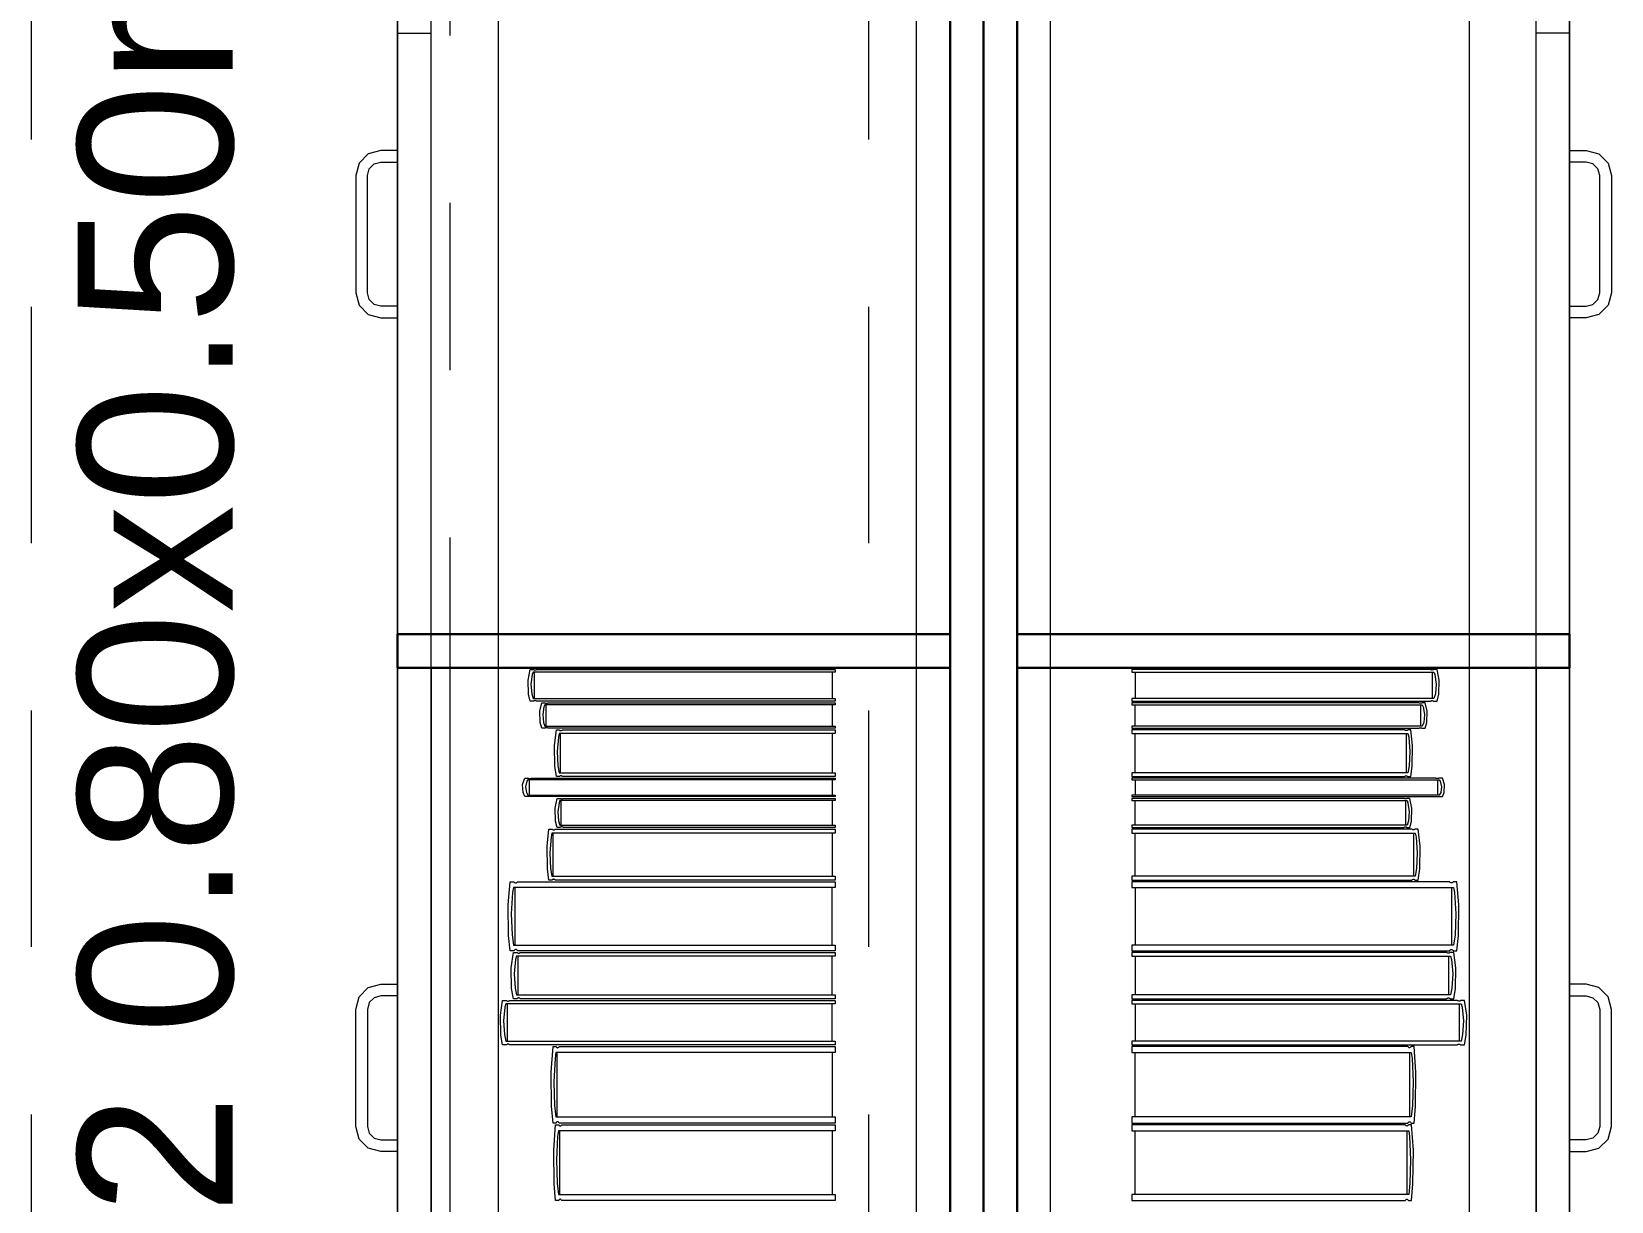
# Model space of a CAD drawing. Header units: inches. Extents: x -38 to 5698, y -33 to 92.
# Drawn here: x 293.57 to 294.514, y 8.754 to 9.452 of the extents above; entities that cross this region are included whole.
import ezdxf

# ---------------------------------------------------------------- set-up
doc = ezdxf.new("R2010")
doc.units = ezdxf.units.IN
doc.header["$MEASUREMENT"] = 0
doc.set_wipeout_variables(frame=1)
for name, pattern in [('Hidden Line', [0.195611, 0.141111, -0.0545]), ('Punto & Raya', [0.65, 0.5, -0.075, 0, -0.075]), ('Wipeout_Contour', [1, 0, -1])]:
    doc.linetypes.add(name, pattern=pattern)
for name, color, linetype in [('02 _ ARQ _ ALB _ Ejes Generales', 7, 'Continuous'), ('08 _ STR _ EXT _ 09 Vigas', 7, 'Continuous'), ('Interior - Mobiliario', 7, 'Continuous'), ('Notas - Etiquetas', 251, 'Continuous')]:
    doc.layers.add(name, color=color, linetype=linetype)
doc.styles.add('Estilo_Generado_4', font='swisse.ttf')

msp = doc.modelspace()

# ---------------------------------------------------------------- linework, layer by layer
at = {"layer": '08 _ STR _ EXT _ 09 Vigas', "color": 251, "linetype": 'Hidden Line', "lineweight": 13}
msp.add_line((293.57002, 7.7), (293.57002, 16.9), dxfattribs=at)
at = {"layer": 'Interior - Mobiliario', "color": 175, "linetype": 'Continuous', "lineweight": 13}
for p, q in [((293.8086, 8.35227), (293.8086, 9.81227)), ((294.1186, 9.81227), (294.1186, 8.35227)), ((294.1586, 9.81227), (294.1586, 8.35227)), ((294.4686, 8.35227), (294.4686, 9.81227)), ((293.7886, 9.45127), (293.8086, 9.45127)), ((294.4886, 9.45127), (294.4686, 9.45127)), ((293.7711, 9.37926), (293.76561, 9.37377)), ((293.7786, 9.38127), (293.7711, 9.37926)), ((293.7886, 9.38127), (293.7786, 9.38127)), ((293.7886, 9.37427), (293.7886, 9.38127)), ((294.4886, 9.38127), (294.4986, 9.38127)), ((294.4886, 9.37427), (294.4886, 9.38127)), ((294.4986, 9.38127), (294.5061, 9.37926)), ((294.5061, 9.37926), (294.51159, 9.37377)), ((293.76561, 9.37377), (293.7636, 9.36627)), ((293.7706, 9.36627), (293.77167, 9.37027)), ((293.77167, 9.37027), (293.7746, 9.3732)), ((293.7746, 9.3732), (293.7786, 9.37427)), ((293.7786, 9.37427), (293.7886, 9.37427)), ((294.4986, 9.37427), (294.4886, 9.37427)), ((294.5026, 9.3732), (294.4986, 9.37427)), ((294.50553, 9.37027), (294.5026, 9.3732)), ((294.5066, 9.36627), (294.50553, 9.37027)), ((294.51159, 9.37377), (294.5136, 9.36627)), ((293.7636, 9.36627), (293.7636, 9.29627)), ((293.7706, 9.29627), (293.7706, 9.36627)), ((294.5066, 9.29627), (294.5066, 9.36627)), ((294.5136, 9.36627), (294.5136, 9.29627)), ((293.7636, 9.29627), (293.76561, 9.28877)), ((293.77167, 9.29227), (293.7706, 9.29627)), ((294.50553, 9.29227), (294.5066, 9.29627)), ((294.5136, 9.29627), (294.51159, 9.28877)), ((293.76561, 9.28877), (293.7711, 9.28328)), ((293.7746, 9.28934), (293.77167, 9.29227)), ((293.7786, 9.28827), (293.7746, 9.28934)), ((293.7886, 9.28827), (293.7786, 9.28827)), ((293.7886, 9.28127), (293.7886, 9.28827)), ((294.4886, 9.28827), (294.4986, 9.28827)), ((294.4886, 9.28127), (294.4886, 9.28827)), ((294.4986, 9.28827), (294.5026, 9.28934)), ((294.5026, 9.28934), (294.50553, 9.29227)), ((294.51159, 9.28877), (294.5061, 9.28328)), ((293.7711, 9.28328), (293.7786, 9.28127)), ((293.7786, 9.28127), (293.7886, 9.28127)), ((294.4986, 9.28127), (294.4886, 9.28127)), ((294.5061, 9.28328), (294.4986, 9.28127)), ((293.86676, 9.05648), (293.86654, 9.06495)), ((293.86828, 9.06251), (293.86874, 9.05668)), ((294.40892, 9.06251), (294.40845, 9.05668)), ((294.41043, 9.05648), (294.41066, 9.06495)), ((293.86776, 9.05232), (293.86676, 9.05648)), ((293.86974, 9.05232), (293.86776, 9.05232)), ((293.86874, 9.05668), (293.86958, 9.05384)), ((293.86958, 9.05384), (294.04994, 9.05384)), ((293.86984, 9.0524), (293.86974, 9.05232)), ((293.87007, 9.05251), (293.86984, 9.0524)), ((293.87032, 9.05259), (293.87007, 9.05251)), ((293.87059, 9.05264), (293.87032, 9.05259)), ((293.87085, 9.05264), (293.87059, 9.05264)), ((293.87112, 9.05261), (293.87085, 9.05264)), ((293.87137, 9.05253), (293.87112, 9.05261)), ((293.87161, 9.05243), (293.87137, 9.05253)), ((293.87176, 9.05232), (293.87161, 9.05243)), ((294.04994, 9.05232), (293.87176, 9.05232)), ((293.8736, 9.04628), (293.87478, 9.05132)), ((293.87478, 9.05132), (293.87668, 9.05132)), ((293.87601, 9.04897), (293.87528, 9.04433)), ((293.87653, 9.05011), (293.87601, 9.04897)), ((294.04994, 9.05011), (293.87653, 9.05011)), ((293.87668, 9.05132), (293.87683, 9.05124)), ((293.87683, 9.05124), (293.87705, 9.05116)), ((293.87705, 9.05116), (293.8773, 9.0511)), ((293.8773, 9.0511), (293.87755, 9.05107)), ((293.8774, 9.03741), (293.8774, 9.05011)), ((293.87755, 9.05107), (293.87781, 9.05107)), ((293.87781, 9.05107), (293.87806, 9.05111)), ((293.87806, 9.05111), (293.8783, 9.05117)), ((293.8783, 9.05117), (293.87852, 9.05127)), ((293.87852, 9.05127), (293.87862, 9.05132)), ((293.87862, 9.05132), (294.04994, 9.05132)), ((294.04819, 9.05011), (294.04819, 9.03741)), ((294.04994, 9.05384), (294.04994, 9.05232)), ((294.04994, 9.05132), (294.04994, 9.05011)), ((294.40762, 9.05384), (294.22726, 9.05384)), ((294.22726, 9.05384), (294.22726, 9.05232)), ((294.22726, 9.05232), (294.40544, 9.05232)), ((294.39858, 9.05132), (294.22726, 9.05132)), ((294.22726, 9.05132), (294.22726, 9.05011)), ((294.22726, 9.05011), (294.40067, 9.05011)), ((294.22901, 9.05011), (294.22901, 9.03741)), ((294.39867, 9.05127), (294.39858, 9.05132)), ((294.39889, 9.05117), (294.39867, 9.05127)), ((294.39913, 9.05111), (294.39889, 9.05117)), ((294.39939, 9.05107), (294.39913, 9.05111)), ((294.39965, 9.05107), (294.39939, 9.05107)), ((294.3999, 9.0511), (294.39965, 9.05107)), ((294.39979, 9.03741), (294.39979, 9.05011)), ((294.40015, 9.05116), (294.3999, 9.0511)), ((294.40037, 9.05124), (294.40015, 9.05116)), ((294.40052, 9.05132), (294.40037, 9.05124)), ((294.40242, 9.05132), (294.40052, 9.05132)), ((294.40067, 9.05011), (294.40119, 9.04897)), ((294.40119, 9.04897), (294.40192, 9.04433)), ((294.4036, 9.04628), (294.40242, 9.05132)), ((294.40544, 9.05232), (294.40559, 9.05243)), ((294.40559, 9.05243), (294.40582, 9.05253)), ((294.40582, 9.05253), (294.40608, 9.05261)), ((294.40608, 9.05261), (294.40634, 9.05264)), ((294.40634, 9.05264), (294.40661, 9.05264)), ((294.40661, 9.05264), (294.40688, 9.05259)), ((294.40688, 9.05259), (294.40713, 9.05251)), ((294.40713, 9.05251), (294.40736, 9.0524)), ((294.40736, 9.0524), (294.40746, 9.05232)), ((294.40746, 9.05232), (294.40944, 9.05232)), ((294.40845, 9.05668), (294.40762, 9.05384)), ((294.40944, 9.05232), (294.41043, 9.05648)), ((293.87382, 9.03951), (293.8736, 9.04628)), ((293.87478, 9.0362), (293.87382, 9.03951)), ((293.87528, 9.04433), (293.87572, 9.03967)), ((293.87572, 9.03967), (293.87653, 9.03741)), ((294.40147, 9.03967), (294.40067, 9.03741)), ((294.40192, 9.04433), (294.40147, 9.03967)), ((294.40242, 9.0362), (294.40338, 9.03951)), ((294.40338, 9.03951), (294.4036, 9.04628)), ((293.87668, 9.0362), (293.87478, 9.0362)), ((293.87653, 9.03741), (294.04994, 9.03741)), ((293.87678, 9.03626), (293.87668, 9.0362)), ((293.877, 9.03635), (293.87678, 9.03626)), ((293.87724, 9.03641), (293.877, 9.03635)), ((293.87749, 9.03645), (293.87724, 9.03641)), ((293.87775, 9.03645), (293.87749, 9.03645)), ((293.87801, 9.03642), (293.87775, 9.03645)), ((293.87825, 9.03636), (293.87801, 9.03642)), ((293.87848, 9.03628), (293.87825, 9.03636)), ((293.87862, 9.0362), (293.87848, 9.03628)), ((294.04994, 9.0362), (293.87862, 9.0362)), ((293.88234, 9.0259), (293.88346, 9.0352)), ((293.88346, 9.0352), (293.88527, 9.0352)), ((293.88463, 9.03085), (293.88394, 9.0223)), ((293.88513, 9.03297), (293.88463, 9.03085)), ((294.04994, 9.03297), (293.88513, 9.03297)), ((293.88527, 9.0352), (293.88541, 9.03505)), ((293.88541, 9.03505), (293.88562, 9.03489)), ((293.88562, 9.03489), (293.88586, 9.03478)), ((293.88586, 9.03478), (293.8861, 9.03473)), ((293.88596, 9.00955), (293.88596, 9.03297)), ((293.8861, 9.03473), (293.88634, 9.03474)), ((293.88634, 9.03474), (293.88658, 9.0348)), ((293.88658, 9.0348), (293.88681, 9.03492)), ((293.88681, 9.03492), (293.88702, 9.03509)), ((293.88702, 9.03509), (293.88711, 9.0352)), ((293.88711, 9.0352), (294.04994, 9.0352)), ((294.04828, 9.03297), (294.04828, 9.00955)), ((294.04994, 9.03741), (294.04994, 9.0362)), ((294.04994, 9.0352), (294.04994, 9.03297)), ((294.40067, 9.03741), (294.22726, 9.03741)), ((294.22726, 9.03741), (294.22726, 9.0362)), ((294.22726, 9.0362), (294.39858, 9.0362)), ((294.39008, 9.0352), (294.22726, 9.0352)), ((294.22726, 9.0352), (294.22726, 9.03297)), ((294.22726, 9.03297), (294.39207, 9.03297)), ((294.22892, 9.03297), (294.22892, 9.00955)), ((294.39018, 9.03509), (294.39008, 9.0352)), ((294.39039, 9.03492), (294.39018, 9.03509)), ((294.39061, 9.0348), (294.39039, 9.03492)), ((294.39085, 9.03474), (294.39061, 9.0348)), ((294.3911, 9.03473), (294.39085, 9.03474)), ((294.39134, 9.03478), (294.3911, 9.03473)), ((294.39124, 9.00955), (294.39124, 9.03297)), ((294.39157, 9.03489), (294.39134, 9.03478)), ((294.39179, 9.03505), (294.39157, 9.03489)), ((294.39193, 9.0352), (294.39179, 9.03505)), ((294.39374, 9.0352), (294.39193, 9.0352)), ((294.39207, 9.03297), (294.39257, 9.03085)), ((294.39257, 9.03085), (294.39326, 9.0223)), ((294.39485, 9.0259), (294.39374, 9.0352)), ((294.39858, 9.0362), (294.39872, 9.03628)), ((294.39872, 9.03628), (294.39895, 9.03636)), ((294.39895, 9.03636), (294.39919, 9.03642)), ((294.39919, 9.03642), (294.39944, 9.03645)), ((294.39944, 9.03645), (294.3997, 9.03645)), ((294.3997, 9.03645), (294.39996, 9.03641)), ((294.39996, 9.03641), (294.4002, 9.03635)), ((294.4002, 9.03635), (294.40042, 9.03626)), ((294.40042, 9.03626), (294.40052, 9.0362)), ((294.40052, 9.0362), (294.40242, 9.0362)), ((293.88255, 9.01343), (293.88234, 9.0259)), ((293.88394, 9.0223), (293.88436, 9.01372)), ((294.39326, 9.0223), (294.39284, 9.01372)), ((294.39465, 9.01343), (294.39485, 9.0259)), ((293.88346, 9.00732), (293.88255, 9.01343)), ((293.88436, 9.01372), (293.88513, 9.00955)), ((294.39284, 9.01372), (294.39207, 9.00955)), ((294.39374, 9.00732), (294.39465, 9.01343)), ((293.8633, 9.00264), (293.86454, 9.00632)), ((293.86353, 8.99772), (293.8633, 9.00264)), ((293.86454, 9.00632), (293.86656, 9.00632)), ((293.86584, 9.0046), (293.86507, 9.00122)), ((293.86639, 9.00544), (293.86584, 9.0046)), ((294.04994, 9.00544), (293.86639, 9.00544)), ((293.86656, 9.00632), (293.86671, 9.00626)), ((293.86671, 9.00626), (293.86695, 9.00619)), ((293.86695, 9.00619), (293.86721, 9.00615)), ((293.86721, 9.00615), (293.86748, 9.00613)), ((293.86732, 8.99618), (293.86732, 9.00544)), ((293.86748, 9.00613), (293.86775, 9.00614)), ((293.86775, 9.00614), (293.86802, 9.00616)), ((293.86802, 9.00616), (293.86827, 9.00621)), ((293.86827, 9.00621), (293.86851, 9.00627)), ((293.86851, 9.00627), (293.86861, 9.00632)), ((293.86861, 9.00632), (294.04994, 9.00632)), ((293.88527, 9.00732), (293.88346, 9.00732)), ((293.88513, 9.00955), (294.04994, 9.00955)), ((293.88536, 9.00742), (293.88527, 9.00732)), ((293.88557, 9.00759), (293.88536, 9.00742)), ((293.8858, 9.00771), (293.88557, 9.00759)), ((293.88604, 9.00778), (293.8858, 9.00771)), ((293.88629, 9.00778), (293.88604, 9.00778)), ((293.88653, 9.00773), (293.88629, 9.00778)), ((293.88676, 9.00763), (293.88653, 9.00773)), ((293.88698, 9.00747), (293.88676, 9.00763)), ((293.88711, 9.00732), (293.88698, 9.00747)), ((294.04994, 9.00732), (293.88711, 9.00732)), ((294.04809, 9.00544), (294.04809, 8.99618)), ((294.04994, 9.00955), (294.04994, 9.00732)), ((294.04994, 9.00632), (294.04994, 9.00544)), ((294.39207, 9.00955), (294.22726, 9.00955)), ((294.22726, 9.00955), (294.22726, 9.00732)), ((294.22726, 9.00732), (294.39008, 9.00732)), ((294.40859, 9.00632), (294.22726, 9.00632)), ((294.22726, 9.00632), (294.22726, 9.00544)), ((294.22726, 9.00544), (294.4108, 9.00544)), ((294.22911, 9.00544), (294.22911, 8.99618)), ((294.39008, 9.00732), (294.39022, 9.00747)), ((294.39022, 9.00747), (294.39043, 9.00763)), ((294.39043, 9.00763), (294.39067, 9.00773)), ((294.39067, 9.00773), (294.39091, 9.00778)), ((294.39091, 9.00778), (294.39115, 9.00778)), ((294.39115, 9.00778), (294.39139, 9.00771)), ((294.39139, 9.00771), (294.39162, 9.00759)), ((294.39162, 9.00759), (294.39183, 9.00742)), ((294.39183, 9.00742), (294.39193, 9.00732)), ((294.39193, 9.00732), (294.39374, 9.00732)), ((294.40869, 9.00627), (294.40859, 9.00632)), ((294.40893, 9.00621), (294.40869, 9.00627)), ((294.40918, 9.00616), (294.40893, 9.00621)), ((294.40945, 9.00614), (294.40918, 9.00616)), ((294.40972, 9.00613), (294.40945, 9.00614)), ((294.40999, 9.00615), (294.40972, 9.00613)), ((294.40988, 8.99618), (294.40988, 9.00544)), ((294.41025, 9.00619), (294.40999, 9.00615)), ((294.41049, 9.00626), (294.41025, 9.00619)), ((294.41064, 9.00632), (294.41049, 9.00626)), ((294.41266, 9.00632), (294.41064, 9.00632)), ((294.4108, 9.00544), (294.41135, 9.0046)), ((294.41135, 9.0046), (294.41213, 9.00122)), ((294.4139, 9.00264), (294.41266, 9.00632)), ((294.41367, 8.99772), (294.4139, 9.00264)), ((293.86454, 8.9953), (293.86353, 8.99772)), ((293.86656, 8.9953), (293.86454, 8.9953)), ((293.86507, 9.00122), (293.86554, 8.99783)), ((293.86554, 8.99783), (293.86639, 8.99618)), ((293.86639, 8.99618), (294.04994, 8.99618)), ((293.86666, 8.99535), (293.86656, 8.9953)), ((293.86689, 8.99541), (293.86666, 8.99535)), ((293.86715, 8.99546), (293.86689, 8.99541)), ((293.86742, 8.99548), (293.86715, 8.99546)), ((293.86769, 8.99549), (293.86742, 8.99548)), ((293.86796, 8.99547), (293.86769, 8.99549)), ((293.86822, 8.99543), (293.86796, 8.99547)), ((293.86846, 8.99536), (293.86822, 8.99543)), ((293.86861, 8.9953), (293.86846, 8.99536)), ((294.04994, 8.9953), (293.86861, 8.9953)), ((293.88281, 8.98851), (293.88392, 8.9943)), ((293.88392, 8.9943), (293.88573, 8.9943)), ((293.88558, 8.99291), (293.88509, 8.9916)), ((294.04994, 8.99291), (293.88558, 8.99291)), ((293.88573, 8.9943), (293.88587, 8.99421)), ((293.88587, 8.99421), (293.88608, 8.99411)), ((293.88608, 8.99411), (293.88631, 8.99404)), ((293.88631, 8.99404), (293.88655, 8.99401)), ((293.88641, 8.97833), (293.88641, 8.99291)), ((293.88655, 8.99401), (293.8868, 8.99402)), ((293.8868, 8.99402), (293.88704, 8.99406)), ((293.88704, 8.99406), (293.88727, 8.99413)), ((293.88727, 8.99413), (293.88747, 8.99424)), ((293.88747, 8.99424), (293.88757, 8.9943)), ((293.88757, 8.9943), (294.04994, 8.9943)), ((294.04828, 8.99291), (294.04828, 8.97833)), ((294.04994, 8.99618), (294.04994, 8.9953)), ((294.04994, 8.9943), (294.04994, 8.99291)), ((294.4108, 8.99618), (294.22726, 8.99618)), ((294.22726, 8.99618), (294.22726, 8.9953)), ((294.22726, 8.9953), (294.40859, 8.9953)), ((294.38963, 8.9943), (294.22726, 8.9943)), ((294.22726, 8.9943), (294.22726, 8.99291)), ((294.22726, 8.99291), (294.39161, 8.99291)), ((294.22892, 8.99291), (294.22892, 8.97833)), ((294.38972, 8.99424), (294.38963, 8.9943)), ((294.38993, 8.99413), (294.38972, 8.99424)), ((294.39016, 8.99406), (294.38993, 8.99413)), ((294.3904, 8.99402), (294.39016, 8.99406)), ((294.39065, 8.99401), (294.3904, 8.99402)), ((294.39089, 8.99404), (294.39065, 8.99401)), ((294.39078, 8.97833), (294.39078, 8.99291)), ((294.39112, 8.99411), (294.39089, 8.99404)), ((294.39133, 8.99421), (294.39112, 8.99411)), ((294.39147, 8.9943), (294.39133, 8.99421)), ((294.39327, 8.9943), (294.39147, 8.9943)), ((294.39161, 8.99291), (294.39211, 8.9916)), ((294.39439, 8.98851), (294.39327, 8.9943)), ((294.40859, 8.9953), (294.40874, 8.99536)), ((294.40874, 8.99536), (294.40898, 8.99543)), ((294.40898, 8.99543), (294.40924, 8.99547)), ((294.40924, 8.99547), (294.40951, 8.99549)), ((294.40951, 8.99549), (294.40978, 8.99548)), ((294.40978, 8.99548), (294.41005, 8.99546)), ((294.41005, 8.99546), (294.4103, 8.99541)), ((294.4103, 8.99541), (294.41054, 8.99535)), ((294.41054, 8.99535), (294.41064, 8.9953)), ((294.41064, 8.9953), (294.41266, 8.9953)), ((294.41166, 8.99783), (294.4108, 8.99618)), ((294.41213, 9.00122), (294.41166, 8.99783)), ((294.41266, 8.9953), (294.41367, 8.99772)), ((293.88302, 8.98075), (293.88281, 8.98851)), ((293.88509, 8.9916), (293.8844, 8.98627)), ((293.8844, 8.98627), (293.88482, 8.98093)), ((294.39211, 8.9916), (294.3928, 8.98627)), ((294.3928, 8.98627), (294.39238, 8.98093)), ((294.39418, 8.98075), (294.39439, 8.98851)), ((293.8779, 8.96577), (293.87905, 8.97594)), ((293.87905, 8.97594), (293.88091, 8.97594)), ((293.88076, 8.9735), (293.88025, 8.97119)), ((294.04994, 8.9735), (293.88076, 8.9735)), ((293.88091, 8.97594), (293.88105, 8.97578)), ((293.88105, 8.97578), (293.88127, 8.9756)), ((293.88127, 8.9756), (293.88151, 8.97549)), ((293.88151, 8.97549), (293.88176, 8.97543)), ((293.88161, 8.94787), (293.88161, 8.9735)), ((293.88176, 8.97543), (293.88201, 8.97544)), ((293.88201, 8.97544), (293.88226, 8.97551)), ((293.88226, 8.97551), (293.88249, 8.97564)), ((293.88249, 8.97564), (293.88271, 8.97582)), ((293.88271, 8.97582), (293.8828, 8.97594)), ((293.8828, 8.97594), (294.04994, 8.97594)), ((293.88392, 8.97694), (293.88302, 8.98075)), ((293.88573, 8.97694), (293.88392, 8.97694)), ((293.88482, 8.98093), (293.88558, 8.97833)), ((293.88558, 8.97833), (294.04994, 8.97833)), ((293.88582, 8.97701), (293.88573, 8.97694)), ((293.88603, 8.97712), (293.88582, 8.97701)), ((293.88626, 8.97719), (293.88603, 8.97712)), ((293.8865, 8.97723), (293.88626, 8.97719)), ((293.88674, 8.97723), (293.8865, 8.97723)), ((293.88698, 8.9772), (293.88674, 8.97723)), ((293.88722, 8.97713), (293.88698, 8.9772)), ((293.88743, 8.97704), (293.88722, 8.97713)), ((293.88757, 8.97694), (293.88743, 8.97704)), ((294.04994, 8.97694), (293.88757, 8.97694)), ((294.04823, 8.9735), (294.04823, 8.94787)), ((294.04994, 8.97833), (294.04994, 8.97694)), ((294.04994, 8.97594), (294.04994, 8.9735)), ((294.39161, 8.97833), (294.22726, 8.97833)), ((294.22726, 8.97833), (294.22726, 8.97694)), ((294.22726, 8.97694), (294.38963, 8.97694)), ((294.3944, 8.97594), (294.22726, 8.97594)), ((294.22726, 8.97594), (294.22726, 8.9735)), ((294.22726, 8.9735), (294.39644, 8.9735)), ((294.22896, 8.9735), (294.22896, 8.94787)), ((294.38963, 8.97694), (294.38977, 8.97704)), ((294.38977, 8.97704), (294.38998, 8.97713)), ((294.38998, 8.97713), (294.39021, 8.9772)), ((294.39021, 8.9772), (294.39045, 8.97723)), ((294.39045, 8.97723), (294.3907, 8.97723)), ((294.3907, 8.97723), (294.39094, 8.97719)), ((294.39094, 8.97719), (294.39117, 8.97712)), ((294.39117, 8.97712), (294.39138, 8.97701)), ((294.39138, 8.97701), (294.39147, 8.97694)), ((294.39147, 8.97694), (294.39327, 8.97694)), ((294.39238, 8.98093), (294.39161, 8.97833)), ((294.39327, 8.97694), (294.39418, 8.98075)), ((294.39449, 8.97582), (294.3944, 8.97594)), ((294.39471, 8.97564), (294.39449, 8.97582)), ((294.39494, 8.97551), (294.39471, 8.97564)), ((294.39519, 8.97544), (294.39494, 8.97551)), ((294.39544, 8.97543), (294.39519, 8.97544)), ((294.39569, 8.97549), (294.39544, 8.97543)), ((294.39558, 8.94787), (294.39558, 8.9735)), ((294.39593, 8.9756), (294.39569, 8.97549)), ((294.39615, 8.97578), (294.39593, 8.9756)), ((294.39629, 8.97594), (294.39615, 8.97578)), ((294.39815, 8.97594), (294.39629, 8.97594)), ((294.39644, 8.9735), (294.39694, 8.97119)), ((294.39929, 8.96577), (294.39815, 8.97594)), ((293.87812, 8.95212), (293.8779, 8.96577)), ((293.88025, 8.97119), (293.87954, 8.96183)), ((294.39694, 8.97119), (294.39766, 8.96183)), ((294.39908, 8.95212), (294.39929, 8.96577)), ((293.87954, 8.96183), (293.87997, 8.95244)), ((294.39766, 8.96183), (294.39722, 8.95244)), ((293.87905, 8.94543), (293.87812, 8.95212)), ((293.88091, 8.94543), (293.87905, 8.94543)), ((293.87997, 8.95244), (293.88076, 8.94787)), ((293.88076, 8.94787), (294.04994, 8.94787)), ((293.881, 8.94555), (293.88091, 8.94543)), ((293.88122, 8.94574), (293.881, 8.94555)), ((293.88145, 8.94587), (293.88122, 8.94574)), ((293.8817, 8.94594), (293.88145, 8.94587)), ((293.88195, 8.94594), (293.8817, 8.94594)), ((293.8822, 8.94589), (293.88195, 8.94594)), ((293.88244, 8.94577), (293.8822, 8.94589)), ((293.88266, 8.9456), (293.88244, 8.94577)), ((293.8828, 8.94543), (293.88266, 8.9456)), ((294.04994, 8.94543), (293.8828, 8.94543)), ((294.04994, 8.94787), (294.04994, 8.94543)), ((294.39644, 8.94787), (294.22726, 8.94787)), ((294.22726, 8.94787), (294.22726, 8.94543)), ((294.22726, 8.94543), (294.3944, 8.94543)), ((294.3944, 8.94543), (294.39454, 8.9456)), ((294.39454, 8.9456), (294.39476, 8.94577)), ((294.39476, 8.94577), (294.395, 8.94589)), ((294.395, 8.94589), (294.39524, 8.94594)), ((294.39524, 8.94594), (294.3955, 8.94594)), ((294.3955, 8.94594), (294.39574, 8.94587)), ((294.39574, 8.94587), (294.39598, 8.94574)), ((294.39598, 8.94574), (294.39619, 8.94555)), ((294.39619, 8.94555), (294.39629, 8.94543)), ((294.39629, 8.94543), (294.39815, 8.94543)), ((294.39722, 8.95244), (294.39644, 8.94787)), ((294.39815, 8.94543), (294.39908, 8.95212)), ((293.85464, 8.93072), (293.85594, 8.94443)), ((293.85594, 8.94443), (293.85805, 8.94443)), ((293.85731, 8.93802), (293.8565, 8.92541)), ((293.85788, 8.94114), (293.85731, 8.93802)), ((294.04994, 8.94114), (293.85788, 8.94114)), ((293.85805, 8.94443), (293.85821, 8.94421)), ((293.85821, 8.94421), (293.85846, 8.94398)), ((293.85846, 8.94398), (293.85873, 8.94382)), ((293.85873, 8.94382), (293.85901, 8.94375)), ((293.85885, 8.90659), (293.85885, 8.94114)), ((293.85901, 8.94375), (293.8593, 8.94376)), ((293.8593, 8.94376), (293.85958, 8.94385)), ((293.85958, 8.94385), (293.85985, 8.94402)), ((293.85985, 8.94402), (293.86009, 8.94427)), ((293.86009, 8.94427), (293.8602, 8.94443)), ((293.8602, 8.94443), (294.04994, 8.94443)), ((294.048, 8.94114), (294.048, 8.90659)), ((294.04994, 8.94443), (294.04994, 8.94114)), ((294.417, 8.94443), (294.22726, 8.94443)), ((294.22726, 8.94443), (294.22726, 8.94114)), ((294.22726, 8.94114), (294.41931, 8.94114)), ((294.2292, 8.94114), (294.2292, 8.90659)), ((294.41711, 8.94427), (294.417, 8.94443)), ((294.41735, 8.94402), (294.41711, 8.94427)), ((294.41762, 8.94385), (294.41735, 8.94402)), ((294.4179, 8.94376), (294.41762, 8.94385)), ((294.41818, 8.94375), (294.4179, 8.94376)), ((294.41847, 8.94382), (294.41818, 8.94375)), ((294.41834, 8.90659), (294.41834, 8.94114)), ((294.41874, 8.94398), (294.41847, 8.94382)), ((294.41899, 8.94421), (294.41874, 8.94398)), ((294.41915, 8.94443), (294.41899, 8.94421)), ((294.42125, 8.94443), (294.41915, 8.94443)), ((294.41931, 8.94114), (294.41989, 8.93802)), ((294.41989, 8.93802), (294.4207, 8.92541)), ((294.42256, 8.93072), (294.42125, 8.94443)), ((293.85488, 8.91232), (293.85464, 8.93072)), ((294.42232, 8.91232), (294.42256, 8.93072)), ((293.8565, 8.92541), (293.85699, 8.91275)), ((294.4207, 8.92541), (294.42021, 8.91275)), ((293.85594, 8.9033), (293.85488, 8.91232)), ((293.85699, 8.91275), (293.85788, 8.90659)), ((294.42021, 8.91275), (294.41931, 8.90659)), ((294.42125, 8.9033), (294.42232, 8.91232)), ((293.85805, 8.9033), (293.85594, 8.9033)), ((293.85649, 8.89307), (293.85778, 8.9023)), ((293.85778, 8.9023), (293.85987, 8.9023)), ((293.85788, 8.90659), (294.04994, 8.90659)), ((293.85816, 8.90346), (293.85805, 8.9033)), ((293.8584, 8.90371), (293.85816, 8.90346)), ((293.85914, 8.89799), (293.85833, 8.8895)), ((293.85867, 8.90388), (293.8584, 8.90371)), ((293.85895, 8.90398), (293.85867, 8.90388)), ((293.85924, 8.90399), (293.85895, 8.90398)), ((293.85971, 8.90009), (293.85914, 8.89799)), ((293.85952, 8.90391), (293.85924, 8.90399)), ((293.85979, 8.90375), (293.85952, 8.90391)), ((294.04994, 8.90009), (293.85971, 8.90009)), ((293.86004, 8.90352), (293.85979, 8.90375)), ((293.85987, 8.9023), (293.86003, 8.90215)), ((293.86003, 8.90215), (293.86028, 8.90199)), ((293.8602, 8.9033), (293.86004, 8.90352)), ((294.04994, 8.9033), (293.8602, 8.9033)), ((293.86028, 8.90199), (293.86055, 8.90189)), ((293.86055, 8.90189), (293.86083, 8.90184)), ((293.86067, 8.87684), (293.86067, 8.90009)), ((293.86083, 8.90184), (293.86111, 8.90184)), ((293.86111, 8.90184), (293.86139, 8.90191)), ((293.86139, 8.90191), (293.86165, 8.90202)), ((293.86165, 8.90202), (293.86189, 8.90219)), ((293.86189, 8.90219), (293.862, 8.9023)), ((293.862, 8.9023), (294.04994, 8.9023)), ((294.04802, 8.90009), (294.04802, 8.87684)), ((294.04994, 8.90659), (294.04994, 8.9033)), ((294.04994, 8.9023), (294.04994, 8.90009)), ((294.41931, 8.90659), (294.22726, 8.90659)), ((294.22726, 8.90659), (294.22726, 8.9033)), ((294.22726, 8.9033), (294.417, 8.9033)), ((294.4152, 8.9023), (294.22726, 8.9023)), ((294.22726, 8.9023), (294.22726, 8.90009)), ((294.22726, 8.90009), (294.41749, 8.90009)), ((294.22918, 8.90009), (294.22918, 8.87684)), ((294.4153, 8.90219), (294.4152, 8.9023)), ((294.41555, 8.90202), (294.4153, 8.90219)), ((294.41581, 8.90191), (294.41555, 8.90202)), ((294.41609, 8.90184), (294.41581, 8.90191)), ((294.41637, 8.90184), (294.41609, 8.90184)), ((294.41665, 8.90189), (294.41637, 8.90184)), ((294.41653, 8.87684), (294.41653, 8.90009)), ((294.41692, 8.90199), (294.41665, 8.90189)), ((294.41717, 8.90215), (294.41692, 8.90199)), ((294.417, 8.9033), (294.41716, 8.90352)), ((294.41716, 8.90352), (294.41741, 8.90375)), ((294.41732, 8.9023), (294.41717, 8.90215)), ((294.41941, 8.9023), (294.41732, 8.9023)), ((294.41741, 8.90375), (294.41768, 8.90391)), ((294.41749, 8.90009), (294.41806, 8.89799)), ((294.41768, 8.90391), (294.41796, 8.90399)), ((294.41796, 8.90399), (294.41825, 8.90398)), ((294.41806, 8.89799), (294.41886, 8.8895)), ((294.41825, 8.90398), (294.41853, 8.90388)), ((294.41853, 8.90388), (294.41879, 8.90371)), ((294.41879, 8.90371), (294.41904, 8.90346)), ((294.41904, 8.90346), (294.41915, 8.9033)), ((294.41915, 8.9033), (294.42125, 8.9033)), ((294.4207, 8.89307), (294.41941, 8.9023)), ((293.85673, 8.8807), (293.85649, 8.89307)), ((293.85833, 8.8895), (293.85882, 8.88099)), ((294.41886, 8.8895), (294.41837, 8.88099)), ((294.42046, 8.8807), (294.4207, 8.89307)), ((293.76561, 8.87577), (293.7711, 8.88126)), ((293.7711, 8.88126), (293.7786, 8.88327)), ((293.7786, 8.88327), (293.7886, 8.88327)), ((293.7886, 8.88327), (293.7886, 8.87627)), ((293.85778, 8.87463), (293.85673, 8.8807)), ((293.85882, 8.88099), (293.85971, 8.87684)), ((294.41837, 8.88099), (294.41749, 8.87684)), ((294.41941, 8.87463), (294.42046, 8.8807)), ((294.4986, 8.88327), (294.4886, 8.88327)), ((294.4886, 8.88327), (294.4886, 8.87627)), ((294.5061, 8.88126), (294.4986, 8.88327)), ((294.51159, 8.87577), (294.5061, 8.88126)), ((293.7636, 8.86827), (293.76561, 8.87577)), ((293.77167, 8.87227), (293.7706, 8.86827)), ((293.7746, 8.8752), (293.77167, 8.87227)), ((293.7786, 8.87627), (293.7746, 8.8752)), ((293.7886, 8.87627), (293.7786, 8.87627)), ((293.85003, 8.86477), (293.85137, 8.87363)), ((293.85137, 8.87363), (293.85353, 8.87363)), ((293.85335, 8.8715), (293.85276, 8.86949)), ((294.04994, 8.8715), (293.85335, 8.8715)), ((293.85353, 8.87363), (293.85369, 8.87349)), ((293.85369, 8.87349), (293.85395, 8.87334)), ((293.85395, 8.87334), (293.85422, 8.87323)), ((293.85422, 8.87323), (293.85451, 8.87319)), ((293.85435, 8.84919), (293.85435, 8.8715)), ((293.85451, 8.87319), (293.8548, 8.87319)), ((293.8548, 8.87319), (293.85509, 8.87325)), ((293.85509, 8.87325), (293.85536, 8.87337)), ((293.85536, 8.87337), (293.85561, 8.87353)), ((293.85561, 8.87353), (293.85572, 8.87363)), ((293.85572, 8.87363), (294.04994, 8.87363)), ((293.85987, 8.87463), (293.85778, 8.87463)), ((293.85971, 8.87684), (294.04994, 8.87684)), ((293.85998, 8.87474), (293.85987, 8.87463)), ((293.86022, 8.87491), (293.85998, 8.87474)), ((293.86049, 8.87502), (293.86022, 8.87491)), ((293.86076, 8.87509), (293.86049, 8.87502)), ((293.86105, 8.87509), (293.86076, 8.87509)), ((293.86133, 8.87504), (293.86105, 8.87509)), ((293.8616, 8.87494), (293.86133, 8.87504)), ((293.86184, 8.87478), (293.8616, 8.87494)), ((293.862, 8.87463), (293.86184, 8.87478)), ((294.04994, 8.87463), (293.862, 8.87463)), ((294.04796, 8.8715), (294.04796, 8.84919)), ((294.04994, 8.87684), (294.04994, 8.87463)), ((294.04994, 8.87363), (294.04994, 8.8715)), ((294.41749, 8.87684), (294.22726, 8.87684)), ((294.22726, 8.87684), (294.22726, 8.87463)), ((294.22726, 8.87463), (294.4152, 8.87463)), ((294.42147, 8.87363), (294.22726, 8.87363)), ((294.22726, 8.87363), (294.22726, 8.8715)), ((294.22726, 8.8715), (294.42385, 8.8715)), ((294.22924, 8.8715), (294.22924, 8.84919)), ((294.4152, 8.87463), (294.41535, 8.87478)), ((294.41535, 8.87478), (294.4156, 8.87494)), ((294.4156, 8.87494), (294.41587, 8.87504)), ((294.41587, 8.87504), (294.41615, 8.87509)), ((294.41615, 8.87509), (294.41643, 8.87509)), ((294.41643, 8.87509), (294.41671, 8.87502)), ((294.41671, 8.87502), (294.41697, 8.87491)), ((294.41697, 8.87491), (294.41722, 8.87474)), ((294.41722, 8.87474), (294.41732, 8.87463)), ((294.41732, 8.87463), (294.41941, 8.87463)), ((294.42158, 8.87353), (294.42147, 8.87363)), ((294.42183, 8.87337), (294.42158, 8.87353)), ((294.42211, 8.87325), (294.42183, 8.87337)), ((294.42239, 8.87319), (294.42211, 8.87325)), ((294.42269, 8.87319), (294.42239, 8.87319)), ((294.42298, 8.87323), (294.42269, 8.87319)), ((294.42285, 8.84919), (294.42285, 8.8715)), ((294.42325, 8.87334), (294.42298, 8.87323)), ((294.42351, 8.87349), (294.42325, 8.87334)), ((294.42367, 8.87363), (294.42351, 8.87349)), ((294.42583, 8.87363), (294.42367, 8.87363)), ((294.42385, 8.8715), (294.42443, 8.86949)), ((294.42716, 8.86477), (294.42583, 8.87363)), ((294.4886, 8.87627), (294.4986, 8.87627)), ((294.4986, 8.87627), (294.5026, 8.8752)), ((294.5026, 8.8752), (294.50553, 8.87227)), ((294.50553, 8.87227), (294.5066, 8.86827)), ((294.5136, 8.86827), (294.51159, 8.87577)), ((293.7636, 8.79827), (293.7636, 8.86827)), ((293.7706, 8.86827), (293.7706, 8.79827)), ((293.85028, 8.85289), (293.85003, 8.86477)), ((293.85276, 8.86949), (293.85193, 8.86134)), ((293.85193, 8.86134), (293.85244, 8.85316)), ((294.42443, 8.86949), (294.42526, 8.86134)), ((294.42526, 8.86134), (294.42476, 8.85316)), ((294.42692, 8.85289), (294.42716, 8.86477)), ((294.5066, 8.86827), (294.5066, 8.79827)), ((294.5136, 8.79827), (294.5136, 8.86827)), ((293.85137, 8.84706), (293.85028, 8.85289)), ((293.85244, 8.85316), (293.85335, 8.84919)), ((294.42476, 8.85316), (294.42385, 8.84919)), ((294.42583, 8.84706), (294.42692, 8.85289)), ((293.85353, 8.84706), (293.85137, 8.84706)), ((293.85335, 8.84919), (294.04994, 8.84919)), ((293.85364, 8.84716), (293.85353, 8.84706)), ((293.85389, 8.84732), (293.85364, 8.84716)), ((293.85416, 8.84744), (293.85389, 8.84732)), ((293.85445, 8.8475), (293.85416, 8.84744)), ((293.85474, 8.8475), (293.85445, 8.8475)), ((293.85503, 8.84745), (293.85474, 8.8475)), ((293.85531, 8.84735), (293.85503, 8.84745)), ((293.85556, 8.8472), (293.85531, 8.84735)), ((293.85572, 8.84706), (293.85556, 8.8472)), ((294.04994, 8.84706), (293.85572, 8.84706)), ((293.88032, 8.83081), (293.88145, 8.84606)), ((293.88145, 8.84606), (293.88328, 8.84606)), ((293.88314, 8.8424), (293.88264, 8.83893)), ((294.04994, 8.8424), (293.88314, 8.8424)), ((293.88328, 8.84606), (293.88342, 8.84581)), ((293.88342, 8.84581), (293.88364, 8.84555)), ((293.88364, 8.84555), (293.88387, 8.84538)), ((293.88387, 8.84538), (293.88412, 8.84529)), ((293.88398, 8.80399), (293.88398, 8.8424)), ((293.88412, 8.84529), (293.88437, 8.84531)), ((293.88437, 8.84531), (293.88461, 8.84541)), ((293.88461, 8.84541), (293.88484, 8.8456)), ((293.88484, 8.8456), (293.88506, 8.84588)), ((293.88506, 8.84588), (293.88515, 8.84606)), ((293.88515, 8.84606), (294.04994, 8.84606)), ((294.04826, 8.8424), (294.04826, 8.80399)), ((294.04994, 8.84919), (294.04994, 8.84706)), ((294.04994, 8.84606), (294.04994, 8.8424)), ((294.42385, 8.84919), (294.22726, 8.84919)), ((294.22726, 8.84919), (294.22726, 8.84706)), ((294.22726, 8.84706), (294.42147, 8.84706)), ((294.39205, 8.84606), (294.22726, 8.84606)), ((294.22726, 8.84606), (294.22726, 8.8424)), ((294.22726, 8.8424), (294.39406, 8.8424)), ((294.22894, 8.8424), (294.22894, 8.80399)), ((294.39214, 8.84588), (294.39205, 8.84606)), ((294.39235, 8.8456), (294.39214, 8.84588)), ((294.39259, 8.84541), (294.39235, 8.8456)), ((294.39283, 8.84531), (294.39259, 8.84541)), ((294.39308, 8.84529), (294.39283, 8.84531)), ((294.39332, 8.84538), (294.39308, 8.84529)), ((294.39322, 8.80399), (294.39322, 8.8424)), ((294.39356, 8.84555), (294.39332, 8.84538)), ((294.39378, 8.84581), (294.39356, 8.84555)), ((294.39391, 8.84606), (294.39378, 8.84581)), ((294.39575, 8.84606), (294.39391, 8.84606)), ((294.39406, 8.8424), (294.39456, 8.83893)), ((294.39688, 8.83081), (294.39575, 8.84606)), ((294.42147, 8.84706), (294.42164, 8.8472)), ((294.42164, 8.8472), (294.42189, 8.84735)), ((294.42189, 8.84735), (294.42217, 8.84745)), ((294.42217, 8.84745), (294.42246, 8.8475)), ((294.42246, 8.8475), (294.42275, 8.8475)), ((294.42275, 8.8475), (294.42304, 8.84744)), ((294.42304, 8.84744), (294.42331, 8.84732)), ((294.42331, 8.84732), (294.42356, 8.84716)), ((294.42356, 8.84716), (294.42367, 8.84706)), ((294.42367, 8.84706), (294.42583, 8.84706)), ((293.88264, 8.83893), (293.88193, 8.82491)), ((294.39456, 8.83893), (294.39526, 8.82491)), ((293.88053, 8.81036), (293.88032, 8.83081)), ((293.88193, 8.82491), (293.88236, 8.81084)), ((294.39526, 8.82491), (294.39484, 8.81084)), ((294.39667, 8.81036), (294.39688, 8.83081)), ((293.88145, 8.80033), (293.88053, 8.81036)), ((293.88236, 8.81084), (293.88314, 8.80399)), ((293.88314, 8.80399), (294.04994, 8.80399)), ((294.04994, 8.80399), (294.04994, 8.80033)), ((294.39406, 8.80399), (294.22726, 8.80399)), ((294.22726, 8.80399), (294.22726, 8.80033)), ((294.39484, 8.81084), (294.39406, 8.80399)), ((294.39575, 8.80033), (294.39667, 8.81036)), ((293.76561, 8.79077), (293.7636, 8.79827)), ((293.7706, 8.79827), (293.77167, 8.79427)), ((293.77167, 8.79427), (293.7746, 8.79134)), ((293.88328, 8.80033), (293.88145, 8.80033)), ((293.8819, 8.78423), (293.88302, 8.79933)), ((293.88302, 8.79933), (293.88483, 8.79933)), ((293.88338, 8.80051), (293.88328, 8.80033)), ((293.88359, 8.80079), (293.88338, 8.80051)), ((293.88382, 8.80098), (293.88359, 8.80079)), ((293.88406, 8.80109), (293.88382, 8.80098)), ((293.88431, 8.8011), (293.88406, 8.80109)), ((293.88469, 8.79571), (293.88419, 8.79227)), ((293.88456, 8.80101), (293.88431, 8.8011)), ((293.88479, 8.80084), (293.88456, 8.80101)), ((294.04994, 8.79571), (293.88469, 8.79571)), ((293.88501, 8.80058), (293.88479, 8.80084)), ((293.88483, 8.79933), (293.88497, 8.79909)), ((293.88497, 8.79909), (293.88519, 8.79883)), ((293.88515, 8.80033), (293.88501, 8.80058)), ((294.04994, 8.80033), (293.88515, 8.80033)), ((293.88519, 8.79883), (293.88542, 8.79866)), ((293.88542, 8.79866), (293.88566, 8.79857)), ((293.88552, 8.75767), (293.88552, 8.79571)), ((293.88566, 8.79857), (293.88591, 8.79859)), ((293.88591, 8.79859), (293.88615, 8.79869)), ((293.88615, 8.79869), (293.88638, 8.79888)), ((293.88638, 8.79888), (293.88659, 8.79916)), ((293.88659, 8.79916), (293.88668, 8.79933)), ((293.88668, 8.79933), (294.04994, 8.79933)), ((294.04827, 8.79571), (294.04827, 8.75767)), ((294.04994, 8.79933), (294.04994, 8.79571)), ((294.22726, 8.80033), (294.39205, 8.80033)), ((294.39051, 8.79933), (294.22726, 8.79933)), ((294.22726, 8.79933), (294.22726, 8.79571)), ((294.22726, 8.79571), (294.39251, 8.79571)), ((294.22893, 8.79571), (294.22893, 8.75767)), ((294.39061, 8.79916), (294.39051, 8.79933)), ((294.39082, 8.79888), (294.39061, 8.79916)), ((294.39105, 8.79869), (294.39082, 8.79888)), ((294.39129, 8.79859), (294.39105, 8.79869)), ((294.39153, 8.79857), (294.39129, 8.79859)), ((294.39178, 8.79866), (294.39153, 8.79857)), ((294.39167, 8.75767), (294.39167, 8.79571)), ((294.39201, 8.79883), (294.39178, 8.79866)), ((294.39223, 8.79909), (294.39201, 8.79883)), ((294.39205, 8.80033), (294.39219, 8.80058)), ((294.39219, 8.80058), (294.3924, 8.80084)), ((294.39236, 8.79933), (294.39223, 8.79909)), ((294.39418, 8.79933), (294.39236, 8.79933)), ((294.3924, 8.80084), (294.39264, 8.80101)), ((294.39251, 8.79571), (294.393, 8.79227)), ((294.39264, 8.80101), (294.39288, 8.8011)), ((294.39288, 8.8011), (294.39313, 8.80109)), ((294.39313, 8.80109), (294.39338, 8.80098)), ((294.39338, 8.80098), (294.39361, 8.80079)), ((294.39361, 8.80079), (294.39382, 8.80051)), ((294.39382, 8.80051), (294.39391, 8.80033)), ((294.39391, 8.80033), (294.39575, 8.80033)), ((294.3953, 8.78423), (294.39418, 8.79933)), ((294.50553, 8.79427), (294.5026, 8.79134)), ((294.5066, 8.79827), (294.50553, 8.79427)), ((294.51159, 8.79077), (294.5136, 8.79827)), ((293.7711, 8.78528), (293.76561, 8.79077)), ((293.7786, 8.78327), (293.7711, 8.78528)), ((293.7746, 8.79134), (293.7786, 8.79027)), ((293.7786, 8.79027), (293.7886, 8.79027)), ((293.7886, 8.79027), (293.7886, 8.78327)), ((293.88419, 8.79227), (293.8835, 8.77839)), ((294.393, 8.79227), (294.3937, 8.77839)), ((294.4886, 8.79027), (294.4886, 8.78327)), ((294.4986, 8.79027), (294.4886, 8.79027)), ((294.5026, 8.79134), (294.4986, 8.79027)), ((294.4986, 8.78327), (294.5061, 8.78528)), ((294.5061, 8.78528), (294.51159, 8.79077)), ((293.7886, 8.78327), (293.7786, 8.78327)), ((293.88211, 8.76398), (293.8819, 8.78423)), ((293.8835, 8.77839), (293.88392, 8.76445)), ((294.3937, 8.77839), (294.39328, 8.76445)), ((294.39509, 8.76398), (294.3953, 8.78423)), ((294.4886, 8.78327), (294.4986, 8.78327)), ((293.88302, 8.75405), (293.88211, 8.76398)), ((293.88392, 8.76445), (293.88469, 8.75767)), ((293.88469, 8.75767), (294.04994, 8.75767)), ((294.04994, 8.75767), (294.04994, 8.75405)), ((294.39251, 8.75767), (294.22726, 8.75767)), ((294.22726, 8.75767), (294.22726, 8.75405)), ((294.39328, 8.76445), (294.39251, 8.75767)), ((294.39418, 8.75405), (294.39509, 8.76398)), ((293.88483, 8.75405), (293.88302, 8.75405)), ((293.88493, 8.75422), (293.88483, 8.75405)), ((293.88514, 8.7545), (293.88493, 8.75422)), ((293.88537, 8.75469), (293.88514, 8.7545)), ((293.88561, 8.75479), (293.88537, 8.75469)), ((293.88586, 8.7548), (293.88561, 8.75479)), ((293.8861, 8.75472), (293.88586, 8.7548)), ((293.88633, 8.75455), (293.8861, 8.75472)), ((293.88655, 8.75429), (293.88633, 8.75455)), ((293.88668, 8.75405), (293.88655, 8.75429)), ((294.04994, 8.75405), (293.88668, 8.75405)), ((294.22726, 8.75405), (294.39051, 8.75405)), ((294.39051, 8.75405), (294.39065, 8.75429)), ((294.39065, 8.75429), (294.39087, 8.75455)), ((294.39087, 8.75455), (294.3911, 8.75472)), ((294.3911, 8.75472), (294.39134, 8.7548)), ((294.39134, 8.7548), (294.39159, 8.75479)), ((294.39159, 8.75479), (294.39183, 8.75469)), ((294.39183, 8.75469), (294.39206, 8.7545)), ((294.39206, 8.7545), (294.39227, 8.75422)), ((294.39227, 8.75422), (294.39236, 8.75405)), ((294.39236, 8.75405), (294.39418, 8.75405))]:
    msp.add_line(p, q, dxfattribs=at)

# ---------------------------------------------------------------- texts
at = {"layer": 'Notas - Etiquetas', "color": 8, "linetype": 'Continuous', "lineweight": 13, "insert": (293.59759, 8.25024), "char_height": 0.0925, "attachment_point": 1, "rotation": 90, "style": 'Estilo_Generado_4'}
msp.add_mtext('\\A1;{\\pql;\\fSwis721 Ex BT|b0|i0|c0|p34;VIGA-102\\fSwis721 Ex BT|b0|i0|c0|p34; \\fSwis721 Ex BT|b0|i0|c0|p34;0.80\\fSwis721 Ex BT|b0|i0|c0|p34;x\\fSwis721 Ex BT|b0|i0|c0|p34;0.50\\fSwis721 Ex BT|b0|i0|c0|p34;m}', dxfattribs=at)

# ---------------------------------------------------------------- next in the draw order: wipeouts: each hides what was drawn before it
at = {"color": 254, "linetype": 'Wipeout_Contour', "lineweight": 0, "ltscale": 9714.590667}
msp.add_wipeout([(293.7886, 9.07227), (294.1186, 9.07227), (294.1186, 9.09227), (293.7886, 9.09227)], dxfattribs=at).dxf.layer = 'Interior - Mobiliario'
at = {"color": 254, "linetype": 'Wipeout_Contour', "lineweight": 0, "ltscale": 9716.070656}
msp.add_wipeout([(294.4886, 9.07227), (294.4886, 9.09227), (294.1586, 9.09227), (294.1586, 9.07227)], dxfattribs=at).dxf.layer = 'Interior - Mobiliario'

# ---------------------------------------------------------------- next in the draw order: linework, layer by layer
at = {"layer": '02 _ ARQ _ ALB _ Ejes Generales', "color": 252, "linetype": 'Punto & Raya', "lineweight": 13}
msp.add_line((293.82002, 3.05001), (293.82002, 44.9), dxfattribs=at)
at = {"layer": '08 _ STR _ EXT _ 09 Vigas', "color": 251, "linetype": 'Hidden Line', "lineweight": 13}
msp.add_line((294.07002, 7.7), (294.07002, 16.9), dxfattribs=at)
at = {"layer": 'Interior - Mobiliario', "color": 175, "linetype": 'Continuous', "lineweight": 13}
for p, q in [((293.7886, 9.83227), (293.7886, 8.33227)), ((294.4886, 9.83227), (294.4886, 8.33227)), ((293.7886, 8.35227), (293.7886, 9.81227)), ((293.7886, 8.35227), (293.7886, 9.81227)), ((293.8086, 8.35227), (293.8086, 9.81227)), ((293.8086, 8.35227), (293.8086, 9.81227)), ((294.4686, 8.35227), (294.4686, 9.81227)), ((294.4686, 8.35227), (294.4686, 9.81227)), ((294.4886, 8.35227), (294.4886, 9.81227)), ((294.4886, 8.35227), (294.4886, 9.81227)), ((293.8086, 8.37227), (293.8086, 9.79227)), ((293.8486, 9.79227), (293.8486, 8.37227)), ((294.0986, 8.37227), (294.0986, 9.79227)), ((294.1786, 8.37227), (294.1786, 9.79227)), ((294.4286, 9.79227), (294.4286, 8.37227)), ((294.4686, 8.37227), (294.4686, 9.79227)), ((293.7886, 9.09227), (293.7886, 9.45127)), ((293.8086, 9.09227), (293.8086, 9.45127)), ((294.4686, 9.09227), (294.4686, 9.45127)), ((294.4886, 9.09227), (294.4886, 9.45127)), ((293.7886, 9.07227), (293.7886, 9.09227)), ((293.7886, 9.09227), (294.1186, 9.09227)), ((293.7886, 9.07227), (293.7886, 9.09227)), ((293.7886, 9.09227), (293.8086, 9.09227)), ((294.1186, 9.09227), (294.1186, 9.07227)), ((294.1586, 9.09227), (294.1586, 9.07227)), ((294.4886, 9.09227), (294.1586, 9.09227)), ((294.4886, 9.09227), (294.4686, 9.09227)), ((294.4886, 9.07227), (294.4886, 9.09227)), ((294.4886, 9.07227), (294.4886, 9.09227)), ((294.1186, 9.07227), (293.7886, 9.07227)), ((293.7886, 9.07227), (293.7886, 8.71327)), ((293.7886, 9.07227), (293.8086, 9.07227)), ((293.8086, 9.07227), (293.8086, 8.71327)), ((293.86654, 9.06495), (293.86776, 9.07127)), ((293.86776, 9.07127), (293.86974, 9.07127)), ((293.86904, 9.06832), (293.86828, 9.06251)), ((293.86958, 9.06975), (293.86904, 9.06832)), ((294.04994, 9.06975), (293.86958, 9.06975)), ((293.86974, 9.07127), (293.86989, 9.07117)), ((293.86989, 9.07117), (293.87013, 9.07106)), ((293.87013, 9.07106), (293.87038, 9.07099)), ((293.87038, 9.07099), (293.87064, 9.07095)), ((293.87049, 9.05384), (293.87049, 9.06975)), ((293.87064, 9.07095), (293.87091, 9.07096)), ((293.87091, 9.07096), (293.87118, 9.071)), ((293.87118, 9.071), (293.87143, 9.07108)), ((293.87143, 9.07108), (293.87166, 9.0712)), ((293.87166, 9.0712), (293.87176, 9.07127)), ((293.87176, 9.07127), (294.04994, 9.07127)), ((294.04812, 9.06975), (294.04812, 9.05384)), ((294.04994, 9.07127), (294.04994, 9.06975)), ((294.1586, 9.07227), (294.4886, 9.07227)), ((294.40544, 9.07127), (294.22726, 9.07127)), ((294.22726, 9.07127), (294.22726, 9.06975)), ((294.22726, 9.06975), (294.40762, 9.06975)), ((294.22908, 9.06975), (294.22908, 9.05384)), ((294.40554, 9.0712), (294.40544, 9.07127)), ((294.40577, 9.07108), (294.40554, 9.0712)), ((294.40602, 9.071), (294.40577, 9.07108)), ((294.40628, 9.07096), (294.40602, 9.071)), ((294.40655, 9.07095), (294.40628, 9.07096)), ((294.40682, 9.07099), (294.40655, 9.07095)), ((294.40671, 9.05384), (294.40671, 9.06975)), ((294.40707, 9.07106), (294.40682, 9.07099)), ((294.40731, 9.07117), (294.40707, 9.07106)), ((294.40746, 9.07127), (294.40731, 9.07117)), ((294.40944, 9.07127), (294.40746, 9.07127)), ((294.40762, 9.06975), (294.40816, 9.06832)), ((294.40816, 9.06832), (294.40892, 9.06251)), ((294.41066, 9.06495), (294.40944, 9.07127)), ((294.4686, 9.07227), (294.4686, 8.71327)), ((294.4886, 9.07227), (294.4686, 9.07227)), ((294.4886, 9.07227), (294.4886, 8.71327))]:
    msp.add_line(p, q, dxfattribs=at)
at = {"layer": 'Interior - Mobiliario', "color": 175, "linetype": 'Continuous', "lineweight": 30}
for p, q in [((293.7886, 9.09227), (294.1186, 9.09227)), ((293.7886, 9.09227), (293.7886, 9.07227)), ((294.1186, 9.09227), (294.1186, 9.07227)), ((294.4886, 9.09227), (294.1586, 9.09227)), ((294.1586, 9.09227), (294.1586, 9.07227)), ((294.4886, 9.09227), (294.4886, 9.07227)), ((293.7886, 9.07227), (294.1186, 9.07227)), ((294.4886, 9.07227), (294.1586, 9.07227))]:
    msp.add_line(p, q, dxfattribs=at)

# ---------------------------------------------------------------- next in the draw order: wipeouts: each hides what was drawn before it
at = {"color": 254, "linetype": 'Wipeout_Contour', "lineweight": 0, "ltscale": 9715.291099}
msp.add_wipeout([(294.1186, 8.35227), (294.1386, 8.35227), (294.1386, 9.81227), (294.1186, 9.81227)], dxfattribs=at).dxf.layer = 'Interior - Mobiliario'

# ---------------------------------------------------------------- next in the draw order: linework, layer by layer
at = {"layer": 'Interior - Mobiliario', "color": 175, "linetype": 'Continuous', "lineweight": 13}
for p, q in [((294.1386, 8.33227), (294.1386, 9.83227)), ((294.1186, 8.35227), (294.1186, 9.81227)), ((294.1186, 9.81227), (294.1186, 8.35227)), ((294.1186, 9.81227), (294.1186, 8.35227)), ((294.1186, 9.81227), (294.1186, 8.35227)), ((294.1386, 9.81227), (294.1386, 8.35227)), ((294.1386, 9.81227), (294.1386, 8.35227)), ((294.1386, 9.79227), (294.1386, 8.37227)), ((293.7886, 9.09227), (294.1186, 9.09227)), ((294.1186, 9.09227), (294.1186, 9.07227)), ((294.1186, 9.07227), (293.7886, 9.07227))]:
    msp.add_line(p, q, dxfattribs=at)
at = {"layer": 'Interior - Mobiliario', "color": 175, "linetype": 'Continuous', "lineweight": 30}
for p, q in [((294.1186, 9.81227), (294.1186, 8.35227)), ((294.1386, 9.81227), (294.1386, 8.35227))]:
    msp.add_line(p, q, dxfattribs=at)

# ---------------------------------------------------------------- next in the draw order: wipeouts: each hides what was drawn before it
at = {"color": 254, "linetype": 'Wipeout_Contour', "lineweight": 0, "ltscale": 9715.371098}
msp.add_wipeout([(294.1586, 8.35227), (294.1586, 9.81227), (294.1386, 9.81227), (294.1386, 8.35227)], dxfattribs=at).dxf.layer = 'Interior - Mobiliario'

# ---------------------------------------------------------------- next in the draw order: linework, layer by layer
at = {"layer": 'Interior - Mobiliario', "color": 175, "linetype": 'Continuous', "lineweight": 13}
for p, q in [((294.1386, 8.33227), (294.1386, 9.83227)), ((294.1386, 9.81227), (294.1386, 8.35227)), ((294.1386, 9.81227), (294.1386, 8.35227)), ((294.1586, 8.35227), (294.1586, 9.81227)), ((294.1586, 9.81227), (294.1586, 8.35227)), ((294.1586, 9.81227), (294.1586, 8.35227)), ((294.1586, 9.81227), (294.1586, 8.35227)), ((294.1386, 9.79227), (294.1386, 8.37227)), ((294.1586, 9.09227), (294.1586, 9.07227)), ((294.4886, 9.09227), (294.1586, 9.09227)), ((294.1586, 9.07227), (294.4886, 9.07227))]:
    msp.add_line(p, q, dxfattribs=at)
at = {"layer": 'Interior - Mobiliario', "color": 175, "linetype": 'Continuous', "lineweight": 30}
for p, q in [((294.1386, 9.81227), (294.1386, 8.35227)), ((294.1586, 9.81227), (294.1586, 8.35227))]:
    msp.add_line(p, q, dxfattribs=at)

doc.saveas('drawing.dxf')
